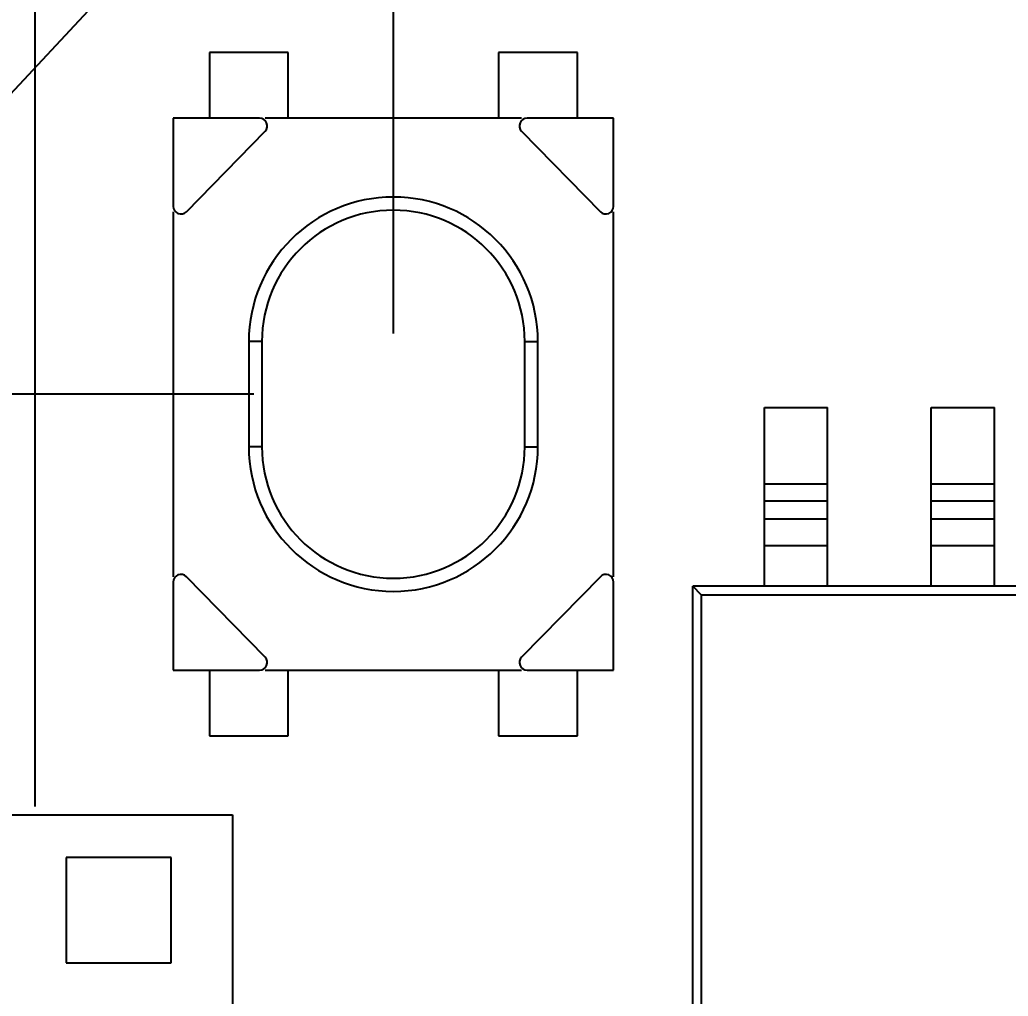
# Model space of a CAD drawing. Header units: millimetres. Extents: x -1 to 131, y 28 to 94.
# Drawn here: x 99.34 to 106.86, y 54.08 to 61.51 of the extents above; entities that cross this region are included whole.
import ezdxf

# ---------------------------------------------------------------- set-up
doc = ezdxf.new("R2010")
doc.units = ezdxf.units.MM
doc.header["$LTSCALE"] = 1.21
doc.header["$MEASUREMENT"] = 0
doc.header["$PDMODE"] = 3
doc.header["$PDSIZE"] = 0.3125
doc.layers.get('0').update_dxf_attribs({"linetype": 'CONTINUOUS'})
doc.layers.get('DEFPOINTS').update_dxf_attribs({"linetype": 'CONTINUOUS'})
doc.layers.add('Dim', color=3, linetype='CONTINUOUS', lineweight=25)
doc.styles.get("Standard").update_dxf_attribs({"font": 'txt', "width": 0.8})
doc.dimstyles.get("Standard").update_dxf_attribs({"dimtxt": 0.15625, "dimasz": 0.1875, "dimexe": 0.125, "dimexo": 0.0625, "dimgap": 0.09, "dimtad": 0, "dimtih": 1, "dimtoh": 1, "dimzin": 4, "dimdsep": 46, "dimtxsty": 'Standard', "dimblk": '_FILLED', "dimblk1": '_FILLED', "dimblk2": '_FILLED', "dimcen": 0.09, "dimazin": 1, "dimtp": 0.01, "dimtm": 0.01, "dimtfac": 1, "dimtofl": 0, "dimtmove": 0, "dimatfit": 3, "dimldrblk": '_FILLED', "dimfxl": 1, "dimtolj": 1, "dimtzin": 4, "dimarcsym": 0})

# ---------------------------------------------------------------- blocks, each defined once
blk = doc.blocks.new('_FILLED')
at = {"color": 0, "linetype": 'ByBlock'}
blk.add_solid([(0, 0), (-1, 0.1667), (-1, -0.1667)], dxfattribs=at)
blk = doc.blocks.new('*D24')
at = {"color": 0, "linetype": 'ByBlock', "lineweight": -2}
for p, q in [((102.1848, 59.1277), (102.1848, 69.0592)), ((123.7348, 59.1277), (123.7348, 69.0592)), ((102.1848, 68.9342), (111.4032, 68.9342)), ((123.7348, 68.9342), (114.5165, 68.9342))]:
    blk.add_line(p, q, dxfattribs=at)
at = {"layer": 'DEFPOINTS', "color": 0, "linetype": 'ByBlock'}
for p in [(102.1848, 59.0652), (123.7348, 59.0652)]:
    blk.add_point(p, dxfattribs=at)
at = {"color": 0, "linetype": 'ByBlock', "lineweight": -2, "rotation": 180}
blk.add_blockref('_FILLED', (102.1848, 68.9342), dxfattribs=at)
at = {"color": 0, "linetype": 'ByBlock', "lineweight": -2}
blk.add_blockref('_FILLED', (123.7348, 68.9342), dxfattribs=at)
at = {"color": 0, "linetype": 'ByBlock', "lineweight": -2, "insert": (112.9598, 68.9342), "char_height": 1, "attachment_point": 5}
blk.add_mtext('\\A1;21.55', dxfattribs=at)
blk = doc.blocks.new('*D25')
at = {"color": 0, "linetype": 'ByBlock', "lineweight": -2}
for p, q in [((99.4598, 55.5277), (99.4598, 71.01)), ((126.4597, 55.5277), (126.4597, 71.01)), ((99.4598, 70.885), (111.4031, 70.885)), ((126.4597, 70.885), (114.5164, 70.885))]:
    blk.add_line(p, q, dxfattribs=at)
at = {"layer": 'DEFPOINTS', "color": 0, "linetype": 'ByBlock'}
for p in [(99.4598, 55.4652), (126.4597, 55.4652)]:
    blk.add_point(p, dxfattribs=at)
at = {"color": 0, "linetype": 'ByBlock', "lineweight": -2, "rotation": 180}
blk.add_blockref('_FILLED', (99.4598, 70.885), dxfattribs=at)
at = {"color": 0, "linetype": 'ByBlock', "lineweight": -2}
blk.add_blockref('_FILLED', (126.4597, 70.885), dxfattribs=at)
at = {"color": 0, "linetype": 'ByBlock', "lineweight": -2, "insert": (112.9597, 70.885), "char_height": 1, "attachment_point": 5}
blk.add_mtext('\\A1;27.00', dxfattribs=at)
blk = doc.blocks.new('*D30')
at = {"color": 0, "linetype": 'ByBlock', "lineweight": -2}
for p, q in [((101.1223, 58.6652), (87.6348, 58.6652)), ((87.7598, 58.6652), (87.7598, 44.6313)), ((87.7598, 27.6174), (87.7598, 41.6513)), ((106.4921, 27.6174), (87.6348, 27.6174))]:
    blk.add_line(p, q, dxfattribs=at)
at = {"layer": 'DEFPOINTS', "color": 0, "linetype": 'ByBlock'}
for p in [(101.1848, 58.6652), (106.5546, 27.6174)]:
    blk.add_point(p, dxfattribs=at)
at = {"color": 0, "linetype": 'ByBlock', "lineweight": -2}
for p, rotation in [((87.7598, 58.6652), 90), ((87.7598, 27.6174), 270)]:
    blk.add_blockref('_FILLED', p, dxfattribs=dict(at, rotation=rotation))
at = {"color": 0, "linetype": 'ByBlock', "lineweight": -2, "insert": (87.7598, 43.1413), "char_height": 1, "attachment_point": 5, "rotation": 90}
blk.add_mtext('\\A1;31.05', dxfattribs=at)

msp = doc.modelspace()

# ---------------------------------------------------------------- linework, layer by layer
at = {"color": 7, "linetype": 'Continuous'}
for p, q in [((100.0453, 61.7805), (99.157, 60.8264)), ((100.7848, 61.2652), (100.7848, 60.7652)), ((101.3848, 61.2652), (100.7848, 61.2652)), ((101.3848, 60.7652), (101.3848, 61.2652)), ((102.9848, 61.2652), (102.9848, 60.7652)), ((103.5848, 61.2652), (102.9848, 61.2652)), ((103.5848, 60.7652), (103.5848, 61.2652)), ((100.5098, 60.7652), (100.5098, 60.0944)), ((101.1669, 60.7652), (100.5098, 60.7652)), ((103.1611, 60.7652), (101.2085, 60.7652)), ((103.8598, 60.7652), (103.2027, 60.7652)), ((103.8598, 60.0944), (103.8598, 60.7652)), ((100.6097, 60.0537), (101.2085, 60.6663)), ((103.1611, 60.6663), (103.76, 60.0537)), ((100.5098, 60.0537), (100.5098, 57.2767)), ((103.8598, 57.2767), (103.8598, 60.0537)), ((101.0848, 59.0652), (101.0848, 58.2652)), ((101.1848, 59.0652), (101.0848, 59.0652)), ((101.1848, 59.0652), (101.1848, 58.2652)), ((103.1848, 58.2652), (103.1848, 59.0652)), ((103.1848, 59.0652), (103.2848, 59.0652)), ((103.2848, 58.2652), (103.2848, 59.0652)), ((105.0081, 57.2034), (105.0081, 58.5634)), ((105.0081, 58.5634), (105.4881, 58.5634)), ((105.4881, 57.2034), (105.4881, 58.5634)), ((106.2781, 57.2034), (106.2781, 58.5634)), ((106.2781, 58.5634), (106.7581, 58.5634)), ((106.7581, 57.2034), (106.7581, 58.5634)), ((101.1848, 58.2652), (101.0848, 58.2652)), ((103.1848, 58.2652), (103.2848, 58.2652)), ((105.0081, 57.9842), (105.4881, 57.9842)), ((106.2781, 57.9842), (106.7581, 57.9842)), ((105.4881, 57.8501), (105.0081, 57.8501)), ((106.7581, 57.8501), (106.2781, 57.8501)), ((105.4881, 57.7134), (105.0081, 57.7134)), ((106.7581, 57.7134), (106.2781, 57.7134)), ((105.0081, 57.5134), (105.4881, 57.5134)), ((106.2781, 57.5134), (106.7581, 57.5134)), ((101.2085, 56.6641), (100.6097, 57.2767)), ((103.76, 57.2767), (103.1611, 56.6641)), ((100.5098, 57.236), (100.5098, 56.5652)), ((103.8598, 56.5652), (103.8598, 57.236)), ((104.4631, 51.8234), (104.4631, 57.2034)), ((104.5292, 57.1372), (104.4631, 57.2034)), ((109.8431, 57.2034), (104.4631, 57.2034)), ((104.5292, 51.8895), (104.5292, 57.1372)), ((109.7769, 57.1372), (104.5292, 57.1372)), ((100.5098, 56.5652), (101.1669, 56.5652)), ((100.7848, 56.5652), (100.7848, 56.0652)), ((101.2085, 56.5652), (103.1611, 56.5652)), ((101.3848, 56.0652), (101.3848, 56.5652)), ((102.9848, 56.5652), (102.9848, 56.0652)), ((103.2027, 56.5652), (103.8598, 56.5652)), ((103.5848, 56.0652), (103.5848, 56.5652)), ((100.7848, 56.0652), (101.3848, 56.0652)), ((102.9848, 56.0652), (103.5848, 56.0652)), ((97.9598, 55.4652), (100.9598, 55.4652)), ((100.9598, 55.4652), (100.9598, 42.3652)), ((99.6944, 55.1389), (99.6944, 54.3389)), ((100.4944, 55.1389), (99.6944, 55.1389)), ((100.4944, 54.3389), (100.4944, 55.1389)), ((99.6944, 54.3389), (100.4944, 54.3389))]:
    msp.add_line(p, q, dxfattribs=at)
for centre, radius, start, end in [((101.1669, 60.707), 0.0582, 315.64861, 90), ((103.2027, 60.707), 0.0582, 90, 224.35139), ((102.1848, 59.0652), 1.1, 0, 180), ((100.568, 60.0944), 0.0582, 180, 315.64861), ((102.1848, 59.0652), 1, 0, 180), ((103.8016, 60.0944), 0.0582, 224.35139, 0), ((102.1848, 58.2652), 1.1, 180, 0), ((102.1848, 58.2652), 1, 180, 0), ((100.568, 57.236), 0.0582, 44.35139, 180), ((103.8016, 57.236), 0.0582, 0, 135.64861), ((101.1669, 56.6234), 0.0582, 270, 44.35139), ((103.2027, 56.6234), 0.0582, 135.64861, 270)]:
    msp.add_arc(centre, radius, start, end, dxfattribs=at)

# ---------------------------------------------------------------- dimensions: what is measured, and where the dimension line sits
at = {"layer": 'Dim'}
for base, p1, p2, picture, middle in [((126.4597, 70.885), (99.4598, 55.4652), (126.4597, 55.4652), '*D25', (112.9597, 70.885)), ((123.7348, 68.9342), (102.1848, 59.0652), (123.7348, 59.0652), '*D24', (112.9598, 68.9342))]:
    dim = msp.add_linear_dim(base=base, p1=p1, p2=p2, dimstyle='Standard', override={"dimtxt": 1, "dimasz": 1, "dimtih": 0, "dimtoh": 0, "dimzin": 0, "dimcen": 0.198, "dimadec": 0, "dimazin": 0, "dimtp": 0, "dimtm": 0, "dimtdec": 4, "dimtzin": 0}, dxfattribs=at)
    dim.commit()
    dim.dimension.update_dxf_attribs({"geometry": picture, "text_midpoint": middle})
dim = msp.add_linear_dim(base=(87.7598, 58.6652), p1=(106.5546, 27.6174), p2=(101.1848, 58.6652), angle=90, dimstyle='Standard', override={"dimtxt": 1, "dimasz": 1, "dimtih": 0, "dimtoh": 0, "dimzin": 0, "dimcen": 0.198, "dimadec": 0, "dimazin": 0, "dimtp": 0, "dimtm": 0, "dimtdec": 4, "dimtzin": 0}, dxfattribs=at)
dim.commit()
dim.dimension.update_dxf_attribs({"geometry": '*D30', "text_midpoint": (87.7598, 43.1413)})

doc.saveas('drawing.dxf')
